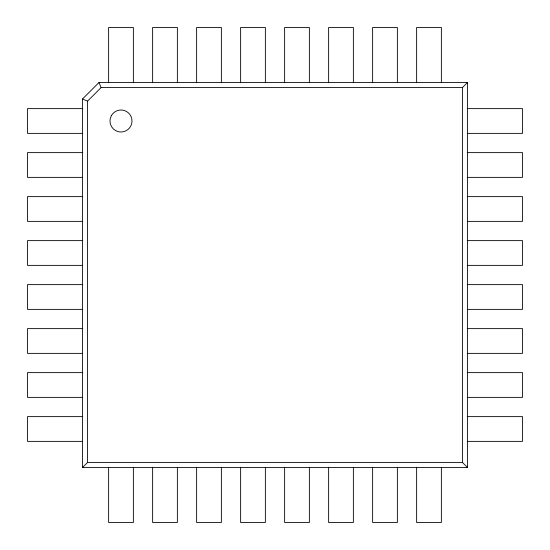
<?xml version="1.0" encoding="UTF-8"?>
<svg xmlns="http://www.w3.org/2000/svg" width="550" height="550" viewBox="0 0 550 550"><rect width="100%" height="100%" fill="white"/><g stroke="black" fill="none" stroke-linecap="round" stroke-linejoin="round"><path stroke-width="0.82" d="M82.5 99L99 82.5L467.5 82.5L467.5 467.5L82.5 467.5L82.5 99L87.588 101.111L101.111 87.588L462.413 87.588L467.5 82.5M82.5 467.5L87.588 462.413L462.413 462.413L467.5 467.5M82.754 108.625L27.5 108.625L27.5 133.375L82.754 133.375M467.246 108.625L522.5 108.625L522.5 133.375L467.246 133.375M82.754 152.625L27.5 152.625L27.5 177.375L82.754 177.375M467.246 152.625L522.5 152.625L522.5 177.375L467.246 177.375M82.754 196.625L27.5 196.625L27.5 221.375L82.754 221.375M467.246 196.625L522.5 196.625L522.5 221.375L467.246 221.375M82.754 240.625L27.5 240.625L27.5 265.375L82.754 265.375M467.246 240.625L522.5 240.625L522.5 265.375L467.246 265.375M82.754 284.625L27.5 284.625L27.5 309.375L82.754 309.375M467.246 284.625L522.5 284.625L522.5 309.375L467.246 309.375M82.754 328.625L27.5 328.625L27.5 353.375L82.754 353.375M467.246 328.625L522.5 328.625L522.5 353.375L467.246 353.375M82.754 372.625L27.5 372.625L27.5 397.375L82.754 397.375M467.246 372.625L522.5 372.625L522.5 397.375L467.246 397.375M82.754 416.625L27.5 416.625L27.5 441.375L82.754 441.375M467.246 416.625L522.5 416.625L522.5 441.375L467.246 441.375M99 82.5L101.111 87.588M462.413 87.588L462.413 462.413M441.375 82.754L441.375 27.5L416.625 27.5L416.625 82.754M441.375 467.246L441.375 522.5L416.625 522.5L416.625 467.246M397.375 82.754L397.375 27.5L372.625 27.5L372.625 82.754M397.375 467.246L397.375 522.5L372.625 522.5L372.625 467.246M353.375 82.754L353.375 27.5L328.625 27.5L328.625 82.754M353.375 467.246L353.375 522.5L328.625 522.5L328.625 467.246M309.375 82.754L309.375 27.5L284.625 27.5L284.625 82.754M309.375 467.246L309.375 522.5L284.625 522.5L284.625 467.246M265.375 82.754L265.375 27.5L240.625 27.5L240.625 82.754M265.375 467.246L265.375 522.5L240.625 522.5L240.625 467.246M221.375 82.754L221.375 27.5L196.625 27.5L196.625 82.754M221.375 467.246L221.375 522.5L196.625 522.5L196.625 467.246M177.375 82.754L177.375 27.5L152.625 27.5L152.625 82.754M177.375 467.246L177.375 522.5L152.625 522.5L152.625 467.246M133.375 82.754L133.375 27.5L108.625 27.5L108.625 82.754M133.375 467.246L133.375 522.5L108.625 522.5L108.625 467.246M87.588 101.111L87.588 462.413M111.464 115.521L111.162 116.084A11 11 0 0 0 122.127 131.945C125.806 131.581 129.195 129.229 130.838 125.916A11 11 0 0 0 119.873 110.055C116.407 110.406 113.197 112.496 111.464 115.521"/></g></svg>
